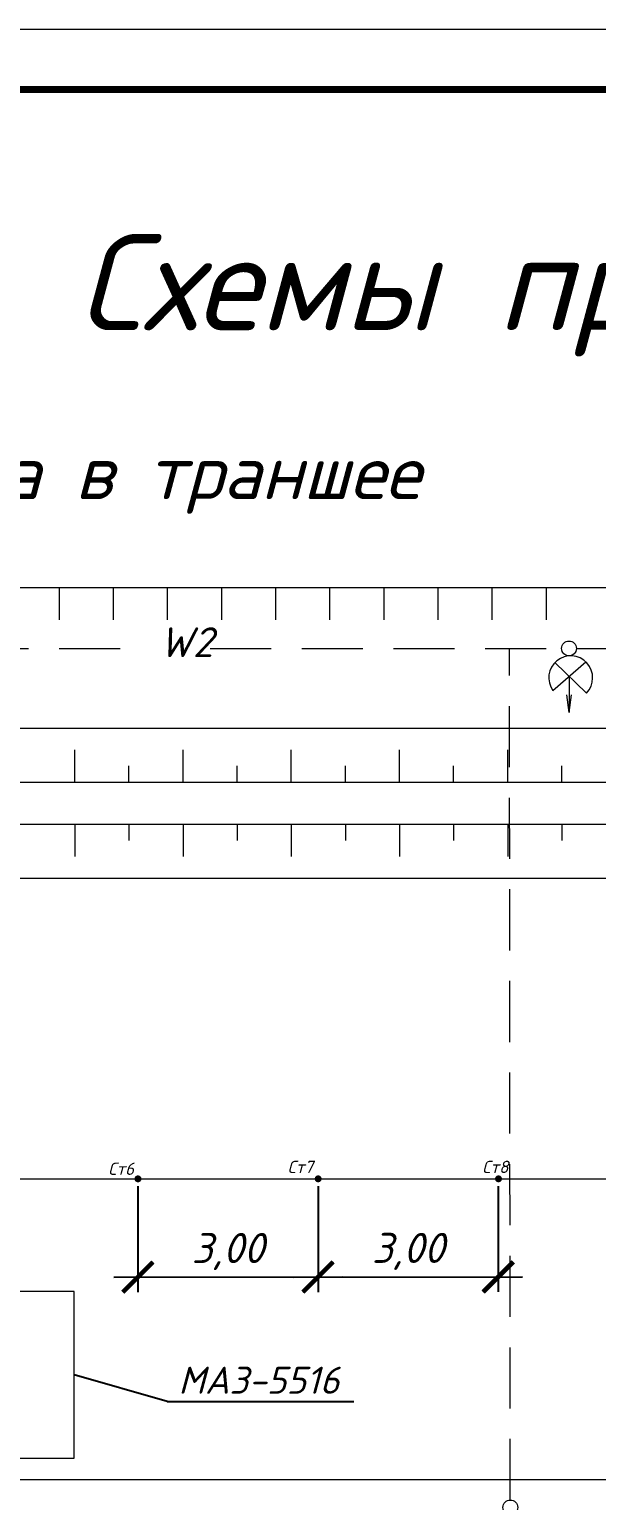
# Model space of a CAD drawing. Header units: millimetres. Extents: x 27137 to 30937, y -4667 to -569.
# Drawn here: x 29641.4 to 29688.6, y -2856.5 to -2734.1 of the extents above; entities that cross this region are included whole.
import ezdxf

# ---------------------------------------------------------------- set-up
doc = ezdxf.new("R2010")
doc.units = ezdxf.units.MM
doc.header["$LTSCALE"] = 0.4
for name, pattern in [('ACAD_ISO02W100', [15, 12, -3]), ('осевая', [50.8, 31.75, -6.35, 6.35, -6.35]), ('штриховаяX2', [38.1, 25.4, -12.7])]:
    doc.linetypes.add(name, pattern=pattern)
doc.layers.add('здания', color=7, linetype='Continuous', lineweight=40)
doc.styles.add('Isocpeur', font='isocpeui.ttf', dxfattribs={"height": 2.5})
doc.styles.get("Standard").update_dxf_attribs({"font": 'isocpeui.ttf', "height": 2.5})
doc.dimstyles.new('06', dxfattribs={"dimtxt": 2.5, "dimasz": 2.5, "dimexe": 1.25, "dimexo": 0.625, "dimtad": 1, "dimdec": 0, "dimlfac": 200, "dimtxsty": 'Standard', "dimblk": 'OBLIQUE', "dimcen": 2.5, "dimdle": 2, "dimadec": 0, "dimazin": 0, "dimtfac": 1, "dimtdec": 0, "dimtmove": 0, "dimatfit": 3, "dimldrblk": 'OBLIQUE', "dimfxl": 1, "dimarcsym": 0})

# ---------------------------------------------------------------- blocks, each defined once
blk = doc.blocks.new('_Oblique')
at = {"color": 0, "linetype": 'ByBlock', "lineweight": -2}
blk.add_line((-0.5, -0.5), (0.5, 0.5), dxfattribs=at)
blk = doc.blocks.new('*D545')
at = {"color": 0, "lineweight": -2, "transparency": 16777216}
for p, q in [((29650.46, -2830.35), (29650.47, -2839.16)), ((29665.45, -2830.34), (29665.45, -2839.15)), ((29648.47, -2837.91), (29667.45, -2837.89))]:
    blk.add_line(p, q, dxfattribs=at)
at = {"layer": 'Defpoints', "color": 0, "transparency": 16777216}
for p in [(29650.46, -2829.73), (29665.44, -2829.72), (29665.45, -2837.9)]:
    blk.add_point(p, dxfattribs=at)
at = {"color": 0, "lineweight": -2, "transparency": 16777216, "xscale": 2.5, "yscale": 2.5, "zscale": 2.5}
for p, rotation in [((29650.47, -2837.91), 180.0424897581809), ((29665.45, -2837.9), 0.04248975818089688)]:
    blk.add_blockref('_Oblique', p, dxfattribs=dict(at, rotation=rotation))
at = {"color": 0, "lineweight": 15, "transparency": 16777216, "insert": (29657.95, -2833.69), "char_height": 2.5, "attachment_point": 5, "rotation": 0.0425, "style": 'Isocpeur'}
blk.add_mtext('\\P3,00', dxfattribs=at)
blk = doc.blocks.new('*D546')
at = {"color": 0, "lineweight": -2, "transparency": 16777216}
for p, q in [((29665.45, -2830.34), (29665.45, -2839.15)), ((29680.43, -2830.33), (29680.44, -2839.13)), ((29663.45, -2837.9), (29682.44, -2837.88))]:
    blk.add_line(p, q, dxfattribs=at)
at = {"layer": 'Defpoints', "color": 0, "transparency": 16777216}
for p in [(29665.44, -2829.72), (29680.43, -2829.71), (29680.44, -2837.88)]:
    blk.add_point(p, dxfattribs=at)
at = {"color": 0, "lineweight": -2, "transparency": 16777216, "xscale": 2.5, "yscale": 2.5, "zscale": 2.5}
for p, rotation in [((29680.44, -2837.88), 0.04248975818089688), ((29665.45, -2837.9), 180.0424897581809)]:
    blk.add_blockref('_Oblique', p, dxfattribs=dict(at, rotation=rotation))
at = {"color": 0, "lineweight": 15, "transparency": 16777216, "insert": (29672.94, -2833.68), "char_height": 2.5, "attachment_point": 5, "rotation": 0.0425, "style": 'Isocpeur'}
blk.add_mtext('\\P3,00', dxfattribs=at)
blk = doc.blocks.new('_ArchTick')
at = {"color": 0, "linetype": 'ByBlock', "const_width": 0.15}
blk.add_lwpolyline([(-0.5, -0.5), (0.5, 0.5)], dxfattribs=at)

msp = doc.modelspace()

# ---------------------------------------------------------------- hatches: boundary and pattern name
at = {"lineweight": 15}
h = msp.add_hatch(color=256, dxfattribs=at)
h.dxf.hatch_style = 1
h.paths.add_polyline_path([(29650.764, -2829.7279), (29650.4723, -2829.7279), (29650.1807, -2829.7279, 1)])
h.paths.add_polyline_path([(29650.4723, -2829.4363, 0.41421356), (29650.1807, -2829.7279), (29650.4723, -2829.7279)])
h = msp.add_hatch(color=256, dxfattribs=at)
h.dxf.hatch_style = 1
h.paths.add_polyline_path([(29650.4723, -2829.4363), (29650.4723, -2829.7279), (29650.764, -2829.7279, 0.41421356)])
h = msp.add_hatch(color=256, dxfattribs=at)
h.dxf.hatch_style = 1
h.paths.add_polyline_path([(29665.7522, -2829.7279), (29665.4605, -2829.7279), (29665.1689, -2829.7279, 1)])
h.paths.add_polyline_path([(29665.4605, -2829.4363, 0.41421356), (29665.1689, -2829.7279), (29665.4605, -2829.7279)])
h = msp.add_hatch(color=256, dxfattribs=at)
h.dxf.hatch_style = 1
h.paths.add_polyline_path([(29665.4605, -2829.4363), (29665.4605, -2829.7279), (29665.7522, -2829.7279, 0.41421356)])
h = msp.add_hatch(color=256, dxfattribs=at)
h.dxf.hatch_style = 1
h.paths.add_polyline_path([(29680.7493, -2829.7279), (29680.4577, -2829.7279), (29680.166, -2829.7279, 1)])
h.paths.add_polyline_path([(29680.4577, -2829.4363, 0.41421356), (29680.166, -2829.7279), (29680.4577, -2829.7279)])
h = msp.add_hatch(color=256, dxfattribs=at)
h.dxf.hatch_style = 1
h.paths.add_polyline_path([(29680.4577, -2829.4363), (29680.4577, -2829.7279), (29680.7493, -2829.7279, 0.41421356)])

# ---------------------------------------------------------------- linework, layer by layer
for p, q in [((29424.7253, -2780.5321), (29959.5769, -2780.5321)), ((29643.9382, -2783.2321), (29643.9382, -2780.5321)), ((29648.4382, -2783.2321), (29648.4382, -2780.5321)), ((29652.9382, -2783.2321), (29652.9382, -2780.5321)), ((29657.4382, -2783.2321), (29657.4382, -2780.5321)), ((29661.9382, -2783.2321), (29661.9382, -2780.5321)), ((29666.4382, -2783.2321), (29666.4382, -2780.5321)), ((29666.4382, -2783.2321), (29666.4382, -2780.5321)), ((29670.9382, -2783.2321), (29670.9382, -2780.5321)), ((29670.9382, -2783.2321), (29670.9382, -2780.5321)), ((29675.4382, -2783.2321), (29675.4382, -2780.5321)), ((29679.9382, -2783.2321), (29679.9382, -2780.5321)), ((29684.4382, -2783.2321), (29684.4382, -2780.5321)), ((29684.4382, -2783.2321), (29684.4382, -2780.5321)), ((29645.2253, -2796.7279), (29645.2253, -2794.0279)), ((29645.2253, -2796.7279), (29645.2253, -2794.0279)), ((29654.2253, -2796.7279), (29654.2253, -2794.0279)), ((29654.2253, -2796.7279), (29654.2253, -2794.0279)), ((29654.2253, -2796.7279), (29654.2253, -2794.0279)), ((29663.2253, -2796.7279), (29663.2253, -2794.0279)), ((29663.2253, -2796.7279), (29663.2253, -2794.0279)), ((29672.2253, -2796.7279), (29672.2253, -2794.0279)), ((29672.2253, -2796.7279), (29672.2253, -2794.0279)), ((29672.2253, -2796.7279), (29672.2253, -2794.0279)), ((29672.2253, -2796.7279), (29672.2253, -2794.0279)), ((29681.2253, -2796.7279), (29681.2253, -2794.0279)), ((29681.2253, -2796.7279), (29681.2253, -2794.0279)), ((29681.2253, -2796.7279), (29681.2253, -2794.0279)), ((29681.2253, -2796.7279), (29681.2253, -2794.0279)), ((29649.7253, -2796.7279), (29649.7253, -2795.3779)), ((29658.7253, -2796.7279), (29658.7253, -2795.3779)), ((29667.7253, -2796.7279), (29667.7253, -2795.3779)), ((29676.7253, -2796.7279), (29676.7253, -2795.3779)), ((29685.7253, -2796.7279), (29685.7253, -2795.3779)), ((29645.2253, -2800.2279), (29645.2253, -2802.9279)), ((29645.2253, -2800.2279), (29645.2253, -2802.9279)), ((29645.2253, -2800.2279), (29645.2253, -2802.9279)), ((29645.2253, -2800.2279), (29645.2253, -2802.9279)), ((29649.7253, -2800.2279), (29649.7253, -2801.5779)), ((29654.2253, -2800.2279), (29654.2253, -2802.9279)), ((29654.2253, -2800.2279), (29654.2253, -2802.9279)), ((29654.2253, -2800.2279), (29654.2253, -2802.9279)), ((29658.7253, -2800.2279), (29658.7253, -2801.5779)), ((29663.2253, -2800.2279), (29663.2253, -2802.9279)), ((29663.2253, -2800.2279), (29663.2253, -2802.9279)), ((29663.2253, -2800.2279), (29663.2253, -2802.9279)), ((29663.2253, -2800.2279), (29663.2253, -2802.9279)), ((29667.7253, -2800.2279), (29667.7253, -2801.5779)), ((29672.2253, -2800.2279), (29672.2253, -2802.9279)), ((29672.2253, -2800.2279), (29672.2253, -2802.9279)), ((29672.2253, -2800.2279), (29672.2253, -2802.9279)), ((29676.7253, -2800.2279), (29676.7253, -2801.5779)), ((29681.2253, -2800.2279), (29681.2253, -2802.9279)), ((29681.2253, -2800.2279), (29681.2253, -2802.9279)), ((29681.2253, -2800.2279), (29681.2253, -2802.9279)), ((29681.2253, -2800.2279), (29681.2253, -2802.9279)), ((29685.7253, -2800.2279), (29685.7253, -2801.5779)), ((29645.1564, -2839.1056), (29635.4577, -2839.1056)), ((29645.1564, -2852.9609), (29645.1564, -2839.1056)), ((29635.4577, -2852.9609), (29645.1564, -2852.9609))]:
    msp.add_line(p, q, dxfattribs=at)
at = {"linetype": 'штриховаяX2', "lineweight": 15, "ltscale": 0.5}
for p, q in [((29636.3001, -2785.5998), (29651.4419, -2785.5998)), ((29656.4759, -2785.5998), (29685.7027, -2785.5998)), ((29681.4392, -2856.4452), (29681.3688, -2785.5998)), ((29686.9359, -2785.5998), (29692.1511, -2785.5998))]:
    msp.add_line(p, q, dxfattribs=at)
at = {"lineweight": 15, "ltscale": 0.5}
for p, q in [((29684.977, -2789.1148), (29687.7111, -2786.716)), ((29687.7685, -2789.3224), (29685.1512, -2786.7724)), ((29686.3337, -2787.9245), (29686.3337, -2790.9355)), ((29686.3337, -2790.9355), (29686.1396, -2789.4656)), ((29686.3337, -2790.9355), (29686.5252, -2789.4692)), ((29456.1306, -2792.2279), (29825.864, -2792.2279)), ((29429.2253, -2796.7279), (29825.864, -2796.7279)), ((29429.2253, -2800.2279), (29825.864, -2800.2279)), ((29575.0798, -2804.7279), (29825.864, -2804.7279)), ((29424.7253, -2854.7279), (29959.5769, -2854.7279))]:
    msp.add_line(p, q, dxfattribs=at)
at = {"linetype": 'осевая', "lineweight": 15, "ltscale": 0.5}
for p in [(29424.7253, -2829.7279), (29644.0744, -2829.7279)]:
    msp.add_line(p, (29825.864, -2829.7279), dxfattribs=at)
at = {"ltscale": 0.5}
msp.add_line((29652.897, -2848.2429), (29645.1564, -2846.0332), dxfattribs=at)
msp.add_line((29652.897, -2848.2429), (29668.4225, -2848.2429))
at = {"color": 7, "lineweight": 15}
msp.add_lwpolyline([(29377.2396, -3328.1159), (30218.2396, -3328.1159), (30218.2396, -2734.1159), (29377.2396, -2734.1159)], close=True, dxfattribs=at)
at = {"lineweight": 15, "const_width": 0.6}
msp.add_lwpolyline([(29397.2396, -3323.1159), (30213.2396, -3323.1159), (30213.2396, -2739.1159), (29397.2396, -2739.1159)], close=True, dxfattribs=at)
msp.add_lwpolyline([(29397.2396, -2739.1159), (30213.2396, -2739.1159), (30213.2396, -3323.1159), (29397.2396, -3323.1159)], dxfattribs=at)
at = {"lineweight": 15, "ltscale": 0.5}
for centre in [(29686.3193, -2785.6091), (29681.4398, -2857.0619)]:
    msp.add_circle(centre, 0.6167, dxfattribs=at)
msp.add_arc((29686.4599, -2788.0474), 1.8271, 315.74633, 215.748105, dxfattribs=at)

# ---------------------------------------------------------------- block references
at = {"layer": 'здания', "color": 7, "lineweight": 20, "xscale": 2.5, "yscale": 2.5, "zscale": 2.5, "rotation": 180}
for p in [(29650.4652, -2837.9062), (29665.451, -2837.895), (29680.4368, -2837.8839)]:
    msp.add_blockref('_ArchTick', p, dxfattribs=at)

# ---------------------------------------------------------------- texts
at = {"lineweight": 15, "insert": (29645.4763, -2751.1469), "char_height": 8, "attachment_point": 1}
msp.add_mtext_dynamic_manual_height_columns('Схемы производства работ', width=157.001744, gutter_width=12.5, heights=[0], dxfattribs=at)
at = {"lineweight": 15, "insert": (29631.9533, -2774.4072), "char_height": 4.5, "attachment_point": 8, "style": 'Isocpeur'}
msp.add_mtext_dynamic_manual_height_columns('Разработка грунта в траншее', width=148.56988, gutter_width=12.5, heights=[0], dxfattribs=at)
at = {"linetype": 'штриховаяX2', "lineweight": 15, "insert": (29652.2572, -2783.8469), "char_height": 2.48181, "attachment_point": 1, "style": 'Isocpeur'}
msp.add_mtext_dynamic_manual_height_columns('W2', width=3.719358, gutter_width=12.5, heights=[0], dxfattribs=at)
at = {"linetype": 'ACAD_ISO02W100', "lineweight": 15, "char_height": 1.02403, "attachment_point": 1, "style": 'Isocpeur'}
for s, insert in [('Ст6', (29648.0017, -2828.3769)), ('Ст7', (29662.9206, -2828.2213)), ('Ст8', (29679.1033, -2828.2213))]:
    msp.add_mtext_dynamic_manual_height_columns(s, width=8.608704, gutter_width=12.5, heights=[0], dxfattribs=dict(at, insert=insert))
at = {"insert": (29653.8299, -2845.3528), "char_height": 2.25, "attachment_point": 1, "style": 'Isocpeur'}
msp.add_mtext_dynamic_manual_height_columns('МАЗ-5516', width=15.592034, gutter_width=12.5, heights=[0], dxfattribs=at)

# ---------------------------------------------------------------- dimensions: what is measured, and where the dimension line sits
at = {"lineweight": 15}
for p1, p2, picture, middle in [((29650.4591, -2829.7279), (29665.4449, -2829.7168), '*D545', (29657.955, -2833.6923)), ((29665.4449, -2829.7168), (29680.4307, -2829.7057), '*D546', (29672.9408, -2833.6811))]:
    dim = msp.add_aligned_dim(p1=p1, p2=p2, distance=-8.1782, text='\\P3,00', dimstyle='06', override={"dimtxsty": 'Isocpeur'}, dxfattribs=at)
    dim.commit()
    dim.dimension.update_dxf_attribs({"geometry": picture, "text_midpoint": middle})

doc.saveas('drawing.dxf')
